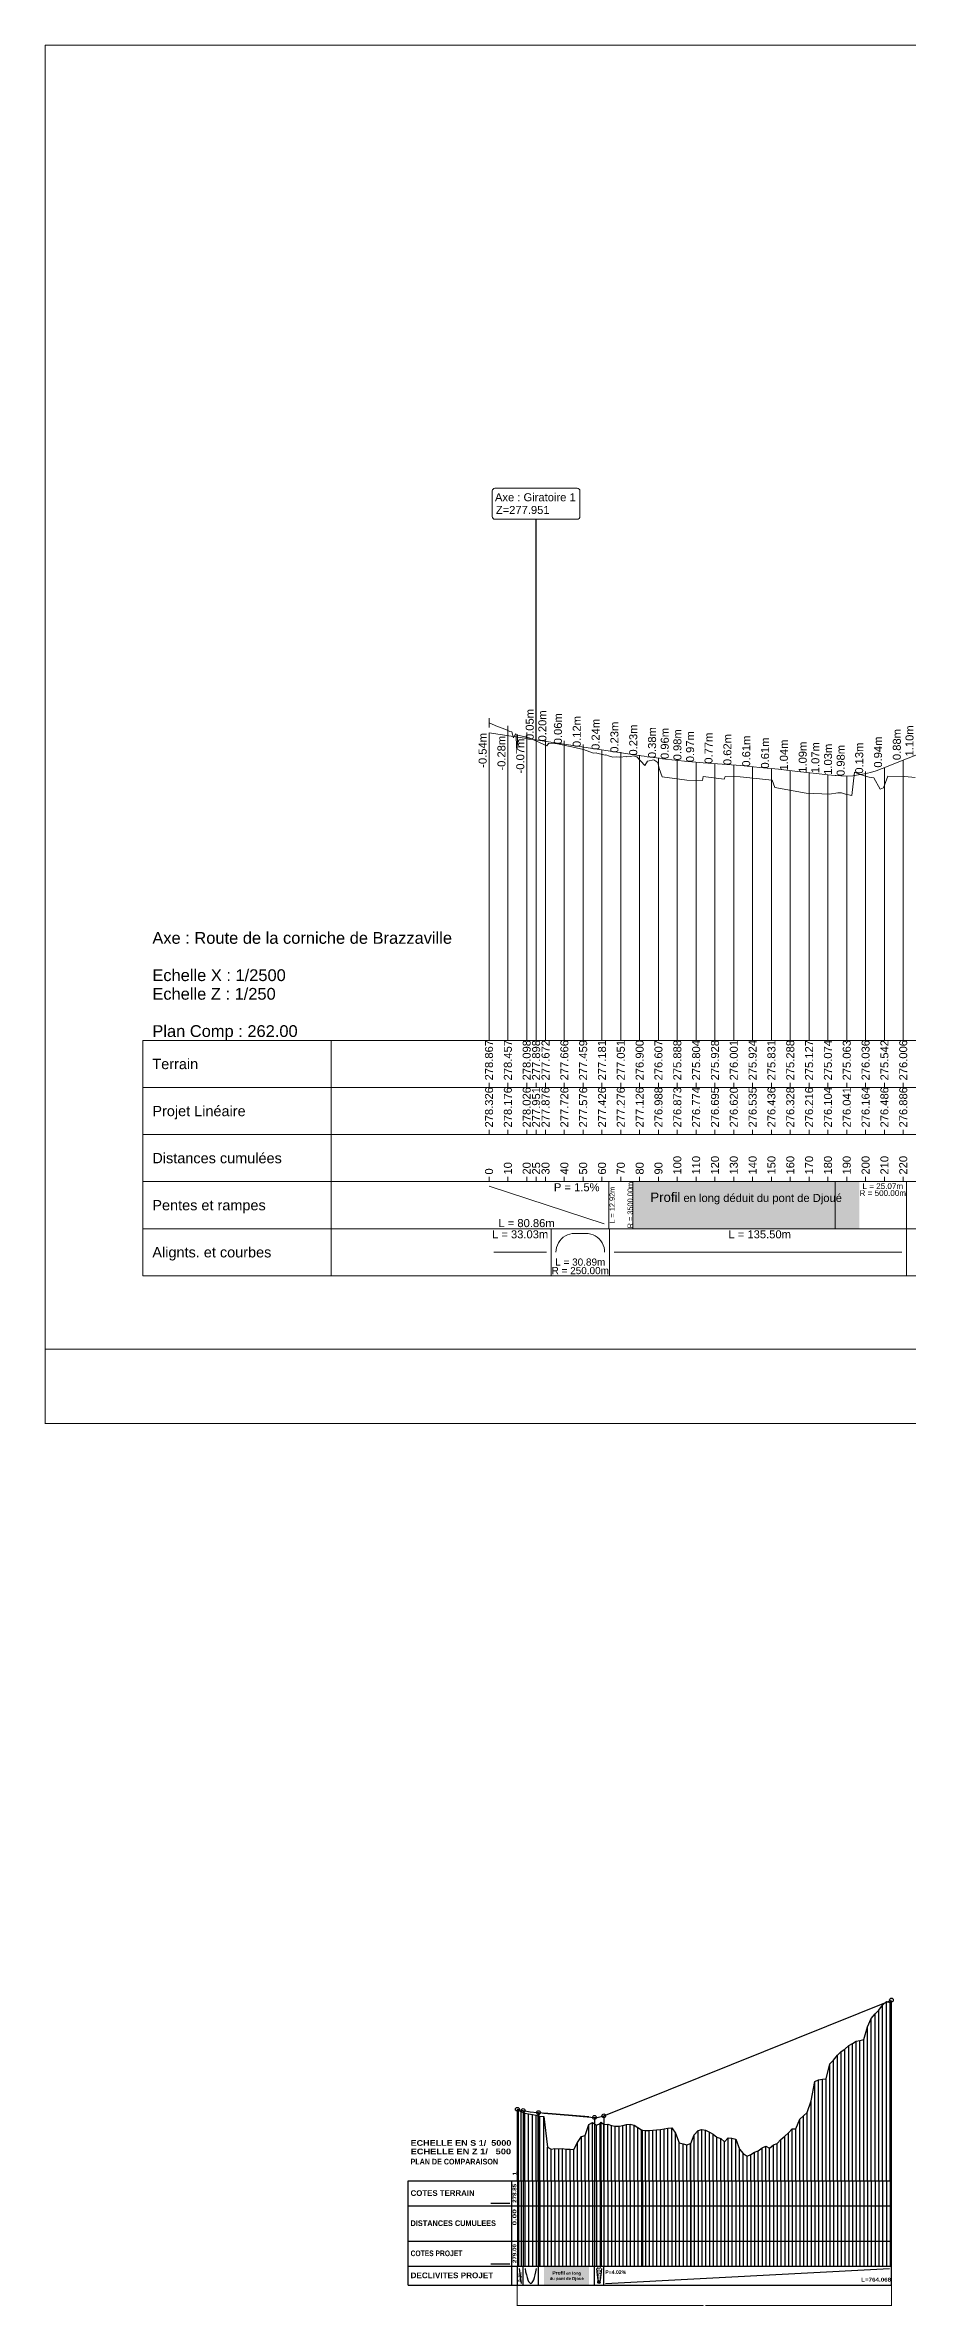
# Model space of a CAD drawing. Extents: x -67 to 3544, y -3197 to 656.
# Drawn here: x 244 to 703, y -3195 to -1994 of the extents above; entities that cross this region are included whole.
import ezdxf
from ezdxf.enums import TextEntityAlignment as Align

# ---------------------------------------------------------------- set-up
doc = ezdxf.new("R2010")
doc.units = 0
doc.header["$PDSIZE"] = -0.00032
doc.layers.get('0').update_dxf_attribs({"lineweight": 0})
for name, color, linetype in [('1-PL-Gris', 254, 'Continuous'), ('PLUME_1', 7, 'Continuous'), ('PLUME_2', 1, 'Continuous')]:
    doc.layers.add(name, color=color, linetype=linetype)
for name, color, linetype, lineweight in [('Route - Route de la corniche de Brazzaville - PL - A3_ligne', 5, 'Continuous', 0), ('Route - Route de la corniche de Brazzaville - PL - Habillage - Intersection d’axes', 7, 'Continuous', 0), ('Route - Route de la corniche de Brazzaville - PL - Projet Linéaire', 7, 'Continuous', 0), ('Route - Route de la corniche de Brazzaville - PL - Terrain', 3, 'Continuous', 0)]:
    doc.layers.add(name, color=color, linetype=linetype, lineweight=lineweight)
doc.styles.add('CoteHor', font='arial.ttf', dxfattribs={"height": 0.0022})
doc.styles.add('CoteHorA', font='arial.ttf', dxfattribs={"height": 0.0022})
doc.styles.add('CoteHorB', font='arial.ttf', dxfattribs={"height": 0.0022})
doc.styles.add('CoteHorC', font='arial.ttf', dxfattribs={"height": 0.0022})
doc.styles.add('CoteHorD', font='arial.ttf', dxfattribs={"height": 0.0022})
doc.styles.add('CoteTitre', font='arial.ttf', dxfattribs={"height": 0.0017})
doc.styles.add('CoteTitreA', font='arial.ttf', dxfattribs={"height": 0.0017})
doc.styles.add('CoteVert', font='arial.ttf', dxfattribs={"height": 0.0017})
doc.styles.add('CoteVertA', font='arial.ttf', dxfattribs={"height": 0.0017})
doc.styles.add('CoteVertB', font='arial.ttf', dxfattribs={"height": 0.0017})
doc.styles.add('Etiquette', font='arial.ttf', dxfattribs={"height": 0.5})
doc.styles.add('ProfilCartouche', font='arial.ttf', dxfattribs={"height": 0.0025})
doc.styles.get("Standard").update_dxf_attribs({"font": 'arialbd.ttf'})
doc.dimstyles.get("Standard").update_dxf_attribs({"dimtxt": 0.18, "dimasz": 0.18, "dimexe": 0.18, "dimexo": 0.0625, "dimgap": 0.09, "dimtad": 0, "dimtih": 1, "dimtoh": 1, "dimdec": 4, "dimzin": 0, "dimdsep": 46, "dimtxsty": 'Standard', "dimcen": 0.09, "dimadec": 0, "dimazin": 0, "dimtfac": 1, "dimtdec": 4, "dimtofl": 0, "dimtmove": 0, "dimatfit": 3, "dimfxl": 1, "dimtolj": 1, "dimtzin": 0, "dimarcsym": 0})

# ---------------------------------------------------------------- blocks, each defined once
blk = doc.blocks.new('*D17')
at = {"transparency": 16777216}
for p, q in [((495.2, -3184), (495.2, -3194.8)), ((693.9, -3184), (693.9, -3194.8)), ((495.4, -3194.6), (594, -3194.6)), ((693.8, -3194.6), (595.2, -3194.6))]:
    blk.add_line(p, q, dxfattribs=at)
for points in [[(495.4, -3194.6), (495.4, -3194.7), (495.2, -3194.6)], [(693.8, -3194.6), (693.8, -3194.7), (693.9, -3194.6)]]:
    blk.add_solid(points, dxfattribs=at)
at = {"layer": 'Defpoints', "color": 0, "transparency": 16777216}
for p in [(495.2, -3184), (693.9, -3184), (693.9, -3194.6)]:
    blk.add_point(p, dxfattribs=at)
at = {"transparency": 16777216, "insert": (594.6, -3194.6), "char_height": 0.18, "attachment_point": 5}
blk.add_mtext('\\A1;198.7000', dxfattribs=at)
blk = doc.blocks.new('*D18')
at = {"transparency": 16777216}
for p, q in [((244.5, -2686.8), (244.5, -2726.5)), ((1519.5, -2686.8), (1519.5, -2726.5)), ((244.6, -2726.3), (881.3, -2726.3)), ((1519.3, -2726.3), (882.6, -2726.3))]:
    blk.add_line(p, q, dxfattribs=at)
for points in [[(244.6, -2726.3), (244.6, -2726.3), (244.5, -2726.3)], [(1519.3, -2726.3), (1519.3, -2726.3), (1519.5, -2726.3)]]:
    blk.add_solid(points, dxfattribs=at)
at = {"layer": 'Defpoints', "color": 0, "transparency": 16777216}
for p in [(244.5, -2686.8), (1519.5, -2686.8), (1519.5, -2726.3)]:
    blk.add_point(p, dxfattribs=at)
at = {"transparency": 16777216, "insert": (882, -2726.3), "char_height": 0.18, "attachment_point": 5}
blk.add_mtext('\\A1;1275.0000', dxfattribs=at)

msp = doc.modelspace()

# ---------------------------------------------------------------- hatches: boundary and pattern name
at = {"layer": '1-PL-Gris'}
for points in [[(556.54794, -2597.80644), (676.81277, -2597.80644), (676.81277, -2622.80644), (556.54794, -2622.80644)], [(509.3565, -3174.30887), (533.23043, -3174.28868), (533.23043, -3183.63104), (509.3565, -3183.65123)]]:
    msp.add_hatch(color=256, dxfattribs=at).paths.add_polyline_path(points)

# ---------------------------------------------------------------- linework, layer by layer
at = {"color": 7, "linetype": 'Continuous'}
for p, q in [((480.19216, -2356.63664), (480.19216, -2351.63664)), ((480.19216, -2522.80644), (480.19216, -2359.54508)), ((490.19216, -2360.733), (490.19216, -2355.733)), ((490.19216, -2522.80644), (490.19216, -2361.04508)), ((500.19216, -2364.32355), (500.19216, -2359.32355)), ((500.19216, -2522.80644), (500.19216, -2362.54508)), ((505.19216, -2366.32909), (505.19216, -2361.32909)), ((505.19216, -2522.80644), (505.19216, -2363.29508)), ((510.19216, -2368.58339), (510.19216, -2363.58339)), ((510.19216, -2522.80644), (510.19216, -2364.04508)), ((520.19216, -2368.64434), (520.19216, -2363.64434)), ((520.19216, -2522.80644), (520.19216, -2365.54508)), ((530.19216, -2370.71666), (530.19216, -2365.71666)), ((530.19216, -2522.80644), (530.19216, -2367.04508)), ((540.19216, -2373.49345), (540.19216, -2368.49345)), ((540.19216, -2522.80644), (540.19216, -2368.54508)), ((550.19216, -2374.796), (550.19216, -2369.796)), ((550.19216, -2522.80644), (550.19216, -2370.04508)), ((560.19216, -2376.31029), (560.19216, -2371.31029)), ((560.19216, -2522.80644), (560.19216, -2371.54508)), ((570.19216, -2522.80644), (570.19216, -2372.92558)), ((570.19216, -2379.23541), (570.19216, -2374.23541)), ((580.19216, -2522.80644), (580.19216, -2374.07681)), ((590.19216, -2522.80644), (590.19216, -2375.06804)), ((600.19216, -2522.80644), (600.19216, -2375.85793)), ((610.19216, -2522.80644), (610.19216, -2376.60502)), ((700.19216, -2522.80644), (700.19216, -2373.94513)), ((580.19216, -2386.42165), (580.19216, -2381.42165)), ((590.19216, -2387.26765), (590.19216, -2382.26765)), ((600.19216, -2386.02698), (600.19216, -2381.02698)), ((610.19216, -2385.29161), (610.19216, -2380.29161)), ((620.19216, -2522.80644), (620.19216, -2377.45156)), ((620.19216, -2386.06674), (620.19216, -2381.06674)), ((630.19216, -2522.80644), (630.19216, -2378.44338)), ((630.19216, -2387.00063), (630.19216, -2382.00063)), ((640.19216, -2522.80644), (640.19216, -2379.52427)), ((640.19216, -2392.42748), (640.19216, -2387.42748)), ((650.19216, -2522.80644), (650.19216, -2380.64719)), ((650.19216, -2394.04003), (650.19216, -2389.04003)), ((660.19216, -2522.80644), (660.19216, -2381.7655)), ((670.19216, -2522.80644), (670.19216, -2382.39344)), ((680.19216, -2384.94673), (680.19216, -2379.94673)), ((680.19216, -2522.80644), (680.19216, -2381.16332)), ((690.19216, -2522.80644), (690.19216, -2377.94513)), ((690.19216, -2389.88774), (690.19216, -2384.88774)), ((700.19216, -2385.24404), (700.19216, -2380.24404)), ((660.19216, -2394.56586), (660.19216, -2389.56586)), ((670.19216, -2394.67179), (670.19216, -2389.67179)), ((296.3855, -2647.80644), (296.3855, -2522.80644)), ((1500.00136, -2522.80644), (296.3855, -2522.80644)), ((396.3855, -2522.80644), (396.3855, -2647.80644)), ((1500.00136, -2547.80644), (296.3855, -2547.80644)), ((1500.00136, -2572.80644), (296.3855, -2572.80644)), ((1500.00136, -2597.80644), (296.3855, -2597.80644)), ((480.19216, -2595.30644), (480.19216, -2597.80644)), ((541.41316, -2620.30644), (480.19216, -2600.30644)), ((490.19216, -2595.30644), (490.19216, -2597.80644)), ((500.19216, -2595.30644), (500.19216, -2597.80644)), ((505.19216, -2595.30644), (505.19216, -2597.80644)), ((510.19216, -2595.30644), (510.19216, -2597.80644)), ((520.19216, -2595.30644), (520.19216, -2597.80644)), ((530.19216, -2595.30644), (530.19216, -2597.80644)), ((540.19216, -2595.30644), (540.19216, -2597.80644)), ((543.91316, -2597.80644), (543.91316, -2622.80644)), ((550.19216, -2595.30644), (550.19216, -2597.80644)), ((556.54794, -2597.80644), (556.54794, -2622.80644)), ((560.19216, -2595.30644), (560.19216, -2597.80644)), ((570.19216, -2595.30644), (570.19216, -2597.80644)), ((580.19216, -2595.30644), (580.19216, -2597.80644)), ((590.19216, -2595.30644), (590.19216, -2597.80644)), ((600.19216, -2595.30644), (600.19216, -2597.80644)), ((610.19216, -2595.30644), (610.19216, -2597.80644)), ((620.19216, -2595.30644), (620.19216, -2597.80644)), ((630.19216, -2595.30644), (630.19216, -2597.80644)), ((640.19216, -2595.30644), (640.19216, -2597.80644)), ((650.19216, -2595.30644), (650.19216, -2597.80644)), ((660.19216, -2595.30644), (660.19216, -2597.80644)), ((663.96196, -2597.80644), (663.96196, -2622.80644)), ((670.19216, -2595.30644), (670.19216, -2597.80644)), ((680.19216, -2595.30644), (680.19216, -2597.80644)), ((690.19216, -2595.30644), (690.19216, -2597.80644)), ((700.19216, -2595.30644), (700.19216, -2597.80644)), ((701.87715, -2597.80644), (701.87715, -2622.80644)), ((1500.00136, -2622.80644), (296.3855, -2622.80644)), ((513.22428, -2622.80644), (513.22428, -2647.80644)), ((517.79075, -2629.21882), (518.65322, -2628.23537)), ((518.65322, -2628.23537), (519.63667, -2627.37291)), ((519.63667, -2627.37291), (520.72428, -2626.64618)), ((520.72428, -2626.64618), (521.89745, -2626.06764)), ((521.89745, -2626.06764), (523.13609, -2625.64718)), ((523.13609, -2625.64718), (524.41902, -2625.39199)), ((524.41902, -2625.39199), (525.72428, -2625.30644)), ((525.72428, -2625.30644), (531.6112, -2625.30644)), ((532.91646, -2625.39199), (531.6112, -2625.30644)), ((534.19939, -2625.64718), (532.91646, -2625.39199)), ((535.43804, -2626.06764), (534.19939, -2625.64718)), ((536.6112, -2626.64618), (535.43804, -2626.06764)), ((537.69882, -2627.37291), (536.6112, -2626.64618)), ((538.68227, -2628.23537), (537.69882, -2627.37291)), ((539.54473, -2629.21882), (538.68227, -2628.23537)), ((544.1112, -2622.80644), (544.1112, -2647.80644)), ((701.87715, -2622.80644), (701.87715, -2647.80644)), ((510.72428, -2635.30644), (482.69216, -2635.30644)), ((515.72428, -2635.30644), (515.80983, -2634.00118)), ((515.80983, -2634.00118), (516.06503, -2632.71825)), ((516.06503, -2632.71825), (516.48549, -2631.4796)), ((516.48549, -2631.4796), (517.06403, -2630.30644)), ((517.06403, -2630.30644), (517.79075, -2629.21882)), ((540.27146, -2630.30644), (539.54473, -2629.21882)), ((540.85, -2631.4796), (540.27146, -2630.30644)), ((541.27046, -2632.71825), (540.85, -2631.4796)), ((541.52565, -2634.00118), (541.27046, -2632.71825)), ((541.6112, -2635.30644), (541.52565, -2634.00118)), ((699.389, -2635.30644), (546.6112, -2635.30644)), ((1500.00136, -2647.80644), (296.3855, -2647.80644))]:
    msp.add_line(p, q, dxfattribs=at)
at = {"linetype": 'Continuous'}
for p, q in [((480.19216, -2545.30644), (480.19216, -2547.80644)), ((490.19216, -2545.30644), (490.19216, -2547.80644)), ((500.19216, -2545.30644), (500.19216, -2547.80644)), ((505.19216, -2545.30644), (505.19216, -2547.80644)), ((510.19216, -2545.30644), (510.19216, -2547.80644)), ((520.19216, -2545.30644), (520.19216, -2547.80644)), ((530.19216, -2545.30644), (530.19216, -2547.80644)), ((540.19216, -2545.30644), (540.19216, -2547.80644)), ((550.19216, -2545.30644), (550.19216, -2547.80644)), ((560.19216, -2545.30644), (560.19216, -2547.80644)), ((570.19216, -2545.30644), (570.19216, -2547.80644)), ((580.19216, -2545.30644), (580.19216, -2547.80644)), ((590.19216, -2545.30644), (590.19216, -2547.80644)), ((600.19216, -2545.30644), (600.19216, -2547.80644)), ((610.19216, -2545.30644), (610.19216, -2547.80644)), ((620.19216, -2545.30644), (620.19216, -2547.80644)), ((630.19216, -2545.30644), (630.19216, -2547.80644)), ((640.19216, -2545.30644), (640.19216, -2547.80644)), ((650.19216, -2545.30644), (650.19216, -2547.80644)), ((660.19216, -2545.30644), (660.19216, -2547.80644)), ((670.19216, -2545.30644), (670.19216, -2547.80644)), ((680.19216, -2545.30644), (680.19216, -2547.80644)), ((690.19216, -2545.30644), (690.19216, -2547.80644)), ((700.19216, -2545.30644), (700.19216, -2547.80644)), ((480.19216, -2570.30644), (480.19216, -2572.80644)), ((490.19216, -2570.30644), (490.19216, -2572.80644)), ((500.19216, -2570.30644), (500.19216, -2572.80644)), ((505.19216, -2570.30644), (505.19216, -2572.80644)), ((510.19216, -2570.30644), (510.19216, -2572.80644)), ((520.19216, -2570.30644), (520.19216, -2572.80644)), ((530.19216, -2570.30644), (530.19216, -2572.80644)), ((540.19216, -2570.30644), (540.19216, -2572.80644)), ((550.19216, -2570.30644), (550.19216, -2572.80644)), ((560.19216, -2570.30644), (560.19216, -2572.80644)), ((570.19216, -2570.30644), (570.19216, -2572.80644)), ((580.19216, -2570.30644), (580.19216, -2572.80644)), ((590.19216, -2570.30644), (590.19216, -2572.80644)), ((600.19216, -2570.30644), (600.19216, -2572.80644)), ((610.19216, -2570.30644), (610.19216, -2572.80644)), ((620.19216, -2570.30644), (620.19216, -2572.80644)), ((630.19216, -2570.30644), (630.19216, -2572.80644)), ((640.19216, -2570.30644), (640.19216, -2572.80644)), ((650.19216, -2570.30644), (650.19216, -2572.80644)), ((660.19216, -2570.30644), (660.19216, -2572.80644)), ((670.19216, -2570.30644), (670.19216, -2572.80644)), ((680.19216, -2570.30644), (680.19216, -2572.80644)), ((690.19216, -2570.30644), (690.19216, -2572.80644)), ((700.19216, -2570.30644), (700.19216, -2572.80644))]:
    msp.add_line(p, q, dxfattribs=at)
msp.add_lwpolyline([(244.46821, -1994.28281), (1519.46821, -1994.28281), (1519.46821, -2686.78281), (244.46821, -2686.78281)], close=True)
at = {"layer": 'PLUME_1'}
for points in [[(495.23043, -3090.75986), (495.93043, -3091.05986), (497.23043, -3091.55986), (499.23043, -3092.45986), (501.23043, -3092.95986), (503.23043, -3093.15986), (505.23043, -3093.55986), (506.33043, -3093.95986), (507.23043, -3094.05986), (509.23043, -3094.35986), (511.23043, -3110.55986), (513.23043, -3111.65986), (515.23043, -3111.25986), (517.23043, -3111.45986), (519.23043, -3111.35986), (521.23043, -3111.55986), (523.23043, -3111.65986), (525.23043, -3111.85986), (527.23043, -3108.05986), (529.23043, -3104.85986), (531.23043, -3104.35986), (533.23043, -3098.45986), (535.23043, -3097.55986), (537.23043, -3098.85986), (539.23043, -3097.95986), (539.83043, -3097.35986), (541.23043, -3098.55986), (543.23043, -3098.35986), (545.23043, -3099.05986), (547.23043, -3099.45986), (549.23043, -3099.45986), (551.23043, -3099.05986), (553.23043, -3098.45986), (555.23043, -3098.35986), (557.23043, -3098.95986), (559.23043, -3100.15986), (561.23043, -3101.45986), (561.63043, -3101.55986), (563.23043, -3101.65986), (565.23043, -3101.65986), (567.23043, -3101.55986), (569.23043, -3101.35986), (571.23043, -3101.15986), (573.23043, -3100.85986), (575.23043, -3100.55986), (577.23043, -3100.25986), (579.23043, -3103.05986), (581.23043, -3108.35986), (583.23043, -3108.75986), (585.23043, -3109.35986), (587.23043, -3108.55986), (587.33043, -3108.55986), (589.23043, -3104.05986), (591.23043, -3101.65986), (593.23043, -3101.25986), (595.23043, -3101.55986), (597.23043, -3102.65986), (599.23043, -3103.75986), (601.23043, -3105.35986), (603.23043, -3106.05986), (605.23043, -3107.75986), (607.23043, -3105.55986), (609.23043, -3105.75986), (611.23043, -3106.25986), (613.23043, -3111.55986), (615.23043, -3113.85986), (617.23043, -3115.35986), (619.23043, -3114.55986), (621.23043, -3113.15986), (623.23043, -3112.45986), (625.23043, -3110.95986), (627.23043, -3110.05986), (629.23043, -3111.05986), (631.23043, -3109.35986), (633.23043, -3108.55986), (635.23043, -3106.45986), (637.23043, -3104.75986), (639.23043, -3102.95986), (641.23043, -3100.85986), (643.23043, -3100.85986), (645.23043, -3095.65986), (647.23043, -3093.85986), (649.23043, -3092.15986), (651.23043, -3085.95986), (653.23043, -3075.75986), (655.23043, -3074.85986), (657.23043, -3074.45986), (659.23043, -3074.35986), (661.23043, -3066.35986), (663.23043, -3064.35986), (665.23043, -3061.65986), (667.23043, -3059.75986), (669.23043, -3058.45986), (671.23043, -3056.55986), (673.23043, -3055.55986), (675.23043, -3054.25986), (677.23043, -3053.85986), (679.23043, -3053.45986), (681.23043, -3046.65986), (683.23043, -3042.25986), (685.23043, -3039.85986), (685.23043, -3039.75986), (687.23043, -3037.75986), (689.23043, -3035.15986), (691.23043, -3033.15986), (693.23043, -3033.75986), (693.93043, -3033.35986)], [(689.23043, -3128.45986), (689.23043, -3035.15986)], [(691.23043, -3128.45986), (691.23043, -3033.15986)], [(693.23043, -3128.45986), (693.23043, -3033.75986)], [(693.93043, -3183.95986), (693.93043, -3033.35986)], [(681.23043, -3128.45986), (681.23043, -3046.65986)], [(683.23043, -3128.45986), (683.23043, -3042.25986)], [(685.23043, -3128.45986), (685.23043, -3039.75986)], [(685.23043, -3128.45986), (685.23043, -3039.85986)], [(687.23043, -3128.45986), (687.23043, -3037.75986)], [(667.23043, -3128.45986), (667.23043, -3059.75986)], [(669.23043, -3128.45986), (669.23043, -3058.45986)], [(671.23043, -3128.45986), (671.23043, -3056.55986)], [(673.23043, -3128.45986), (673.23043, -3055.55986)], [(675.23043, -3128.45986), (675.23043, -3054.25986)], [(677.23043, -3128.45986), (677.23043, -3053.85986)], [(679.23043, -3128.45986), (679.23043, -3053.45986)], [(661.23043, -3128.45986), (661.23043, -3066.35986)], [(663.23043, -3128.45986), (663.23043, -3064.35986)], [(665.23043, -3128.45986), (665.23043, -3061.65986)], [(653.23043, -3128.45986), (653.23043, -3075.75986)], [(655.23043, -3128.45986), (655.23043, -3074.85986)], [(657.23043, -3128.45986), (657.23043, -3074.45986)], [(659.23043, -3128.45986), (659.23043, -3074.35986)], [(495.23043, -3128.45986), (495.23043, -3090.75986)], [(495.93043, -3128.45986), (495.93043, -3091.05986)], [(497.23043, -3128.45986), (497.23043, -3091.55986)], [(499.23043, -3128.45986), (499.23043, -3092.45986)], [(501.23043, -3128.45986), (501.23043, -3092.95986)], [(503.23043, -3128.45986), (503.23043, -3093.15986)], [(505.23043, -3128.45986), (505.23043, -3093.55986)], [(506.33043, -3128.45986), (506.33043, -3093.95986)], [(507.23043, -3128.45986), (507.23043, -3094.05986)], [(509.23043, -3092.45986), (533.23043, -3094.45986), (509.23043, -3092.45986)], [(509.23043, -3128.45986), (509.23043, -3094.35986)], [(539.83043, -3128.45986), (539.83043, -3097.35986)], [(645.23043, -3128.45986), (645.23043, -3095.65986)], [(647.23043, -3128.45986), (647.23043, -3093.85986)], [(649.23043, -3128.45986), (649.23043, -3092.15986)], [(651.23043, -3128.45986), (651.23043, -3085.95986)], [(527.23043, -3128.45986), (527.23043, -3108.05986)], [(529.23043, -3128.45986), (529.23043, -3104.85986)], [(531.23043, -3128.45986), (531.23043, -3104.35986)], [(533.23043, -3128.45986), (533.23043, -3098.45986)], [(535.23043, -3128.45986), (535.23043, -3097.55986)], [(537.23043, -3128.45986), (537.23043, -3098.85986)], [(539.23043, -3128.45986), (539.23043, -3097.95986)], [(541.23043, -3128.45986), (541.23043, -3098.55986)], [(543.23043, -3128.45986), (543.23043, -3098.35986)], [(545.23043, -3128.45986), (545.23043, -3099.05986)], [(547.23043, -3128.45986), (547.23043, -3099.45986)], [(549.23043, -3128.45986), (549.23043, -3099.45986)], [(551.23043, -3128.45986), (551.23043, -3099.05986)], [(553.23043, -3128.45986), (553.23043, -3098.45986)], [(555.23043, -3128.45986), (555.23043, -3098.35986)], [(557.23043, -3128.45986), (557.23043, -3098.95986)], [(559.23043, -3128.45986), (559.23043, -3100.15986)], [(561.23043, -3128.45986), (561.23043, -3101.45986)], [(561.63043, -3128.45986), (561.63043, -3101.55986)], [(563.23043, -3128.45986), (563.23043, -3101.65986)], [(565.23043, -3128.45986), (565.23043, -3101.65986)], [(567.23043, -3128.45986), (567.23043, -3101.55986)], [(569.23043, -3128.45986), (569.23043, -3101.35986)], [(571.23043, -3128.45986), (571.23043, -3101.15986)], [(573.23043, -3128.45986), (573.23043, -3100.85986)], [(575.23043, -3128.45986), (575.23043, -3100.55986)], [(577.23043, -3128.45986), (577.23043, -3100.25986)], [(579.23043, -3128.45986), (579.23043, -3103.05986)], [(581.23043, -3128.45986), (581.23043, -3108.35986)], [(583.23043, -3128.45986), (583.23043, -3108.75986)], [(585.23043, -3128.45986), (585.23043, -3109.35986)], [(587.23043, -3128.45986), (587.23043, -3108.55986)], [(587.33043, -3128.45986), (587.33043, -3108.55986)], [(589.23043, -3128.45986), (589.23043, -3104.05986)], [(591.23043, -3128.45986), (591.23043, -3101.65986)], [(593.23043, -3128.45986), (593.23043, -3101.25986)], [(595.23043, -3128.45986), (595.23043, -3101.55986)], [(597.23043, -3128.45986), (597.23043, -3102.65986)], [(599.23043, -3128.45986), (599.23043, -3103.75986)], [(601.23043, -3128.45986), (601.23043, -3105.35986)], [(603.23043, -3128.45986), (603.23043, -3106.05986)], [(605.23043, -3128.45986), (605.23043, -3107.75986)], [(607.23043, -3128.45986), (607.23043, -3105.55986)], [(609.23043, -3128.45986), (609.23043, -3105.75986)], [(611.23043, -3128.45986), (611.23043, -3106.25986)], [(631.23043, -3128.45986), (631.23043, -3109.35986)], [(633.23043, -3128.45986), (633.23043, -3108.55986)], [(635.23043, -3128.45986), (635.23043, -3106.45986)], [(637.23043, -3128.45986), (637.23043, -3104.75986)], [(639.23043, -3128.45986), (639.23043, -3102.95986)], [(641.23043, -3128.45986), (641.23043, -3100.85986)], [(643.23043, -3128.45986), (643.23043, -3100.85986)], [(511.23043, -3128.45986), (511.23043, -3110.55986)], [(513.23043, -3128.45986), (513.23043, -3111.65986)], [(515.23043, -3128.45986), (515.23043, -3111.25986)], [(517.23043, -3128.45986), (517.23043, -3111.45986)], [(519.23043, -3128.45986), (519.23043, -3111.35986)], [(521.23043, -3128.45986), (521.23043, -3111.55986)], [(523.23043, -3128.45986), (523.23043, -3111.65986)], [(525.23043, -3128.45986), (525.23043, -3111.85986)], [(613.23043, -3128.45986), (613.23043, -3111.55986)], [(615.23043, -3128.45986), (615.23043, -3113.85986)], [(617.23043, -3128.45986), (617.23043, -3115.35986)], [(619.23043, -3128.45986), (619.23043, -3114.55986)], [(621.23043, -3128.45986), (621.23043, -3113.15986)], [(623.23043, -3128.45986), (623.23043, -3112.45986)], [(625.23043, -3128.45986), (625.23043, -3110.95986)], [(627.23043, -3128.45986), (627.23043, -3110.05986)], [(629.23043, -3128.45986), (629.23043, -3111.05986)], [(437.23043, -3183.95986), (437.23043, -3128.45986)], [(437.23043, -3128.45986), (693.93043, -3128.45986)], [(492.23043, -3183.95986), (492.23043, -3128.45986)], [(495.23043, -3128.45986), (495.23043, -3173.95986)], [(495.93043, -3128.45986), (495.93043, -3173.95986)], [(497.23043, -3128.45986), (497.23043, -3173.95986)], [(498.33043, -3128.45986), (498.33043, -3141.85986)], [(499.23043, -3128.45986), (499.23043, -3173.95986)], [(501.23043, -3128.45986), (501.23043, -3173.95986)], [(503.23043, -3128.45986), (503.23043, -3173.95986)], [(505.23043, -3128.45986), (505.23043, -3173.95986)], [(506.33043, -3128.45986), (506.33043, -3173.95986)], [(506.43043, -3128.45986), (506.43043, -3141.85986)], [(507.23043, -3128.45986), (507.23043, -3173.95986)], [(509.23043, -3128.45986), (509.23043, -3173.95986)], [(511.23043, -3128.45986), (511.23043, -3173.95986)], [(513.23043, -3128.45986), (513.23043, -3173.95986)], [(515.23043, -3128.45986), (515.23043, -3173.95986)], [(517.23043, -3128.45986), (517.23043, -3173.95986)], [(519.23043, -3128.45986), (519.23043, -3173.95986)], [(521.23043, -3128.45986), (521.23043, -3173.95986)], [(523.23043, -3128.45986), (523.23043, -3173.95986)], [(525.23043, -3128.45986), (525.23043, -3173.95986)], [(527.23043, -3128.45986), (527.23043, -3173.95986)], [(529.23043, -3128.45986), (529.23043, -3173.95986)], [(531.23043, -3128.45986), (531.23043, -3173.95986)], [(533.23043, -3128.45986), (533.23043, -3173.95986)], [(535.23043, -3128.45986), (535.23043, -3173.95986)], [(536.23043, -3128.45986), (536.23043, -3141.85986)], [(537.23043, -3128.45986), (537.23043, -3173.95986)], [(539.23043, -3128.45986), (539.23043, -3173.95986)], [(539.83043, -3128.45986), (539.83043, -3173.95986)], [(541.13043, -3128.45986), (541.13043, -3141.85986)], [(541.23043, -3128.45986), (541.23043, -3173.95986)], [(543.23043, -3128.45986), (543.23043, -3173.95986)], [(545.23043, -3128.45986), (545.23043, -3173.95986)], [(547.23043, -3128.45986), (547.23043, -3173.95986)], [(549.23043, -3128.45986), (549.23043, -3173.95986)], [(551.23043, -3128.45986), (551.23043, -3173.95986)], [(553.23043, -3128.45986), (553.23043, -3173.95986)], [(555.23043, -3128.45986), (555.23043, -3173.95986)], [(557.23043, -3128.45986), (557.23043, -3173.95986)], [(559.23043, -3128.45986), (559.23043, -3173.95986)], [(561.23043, -3128.45986), (561.23043, -3173.95986)], [(561.63043, -3128.45986), (561.63043, -3173.95986)], [(563.23043, -3128.45986), (563.23043, -3173.95986)], [(565.23043, -3128.45986), (565.23043, -3173.95986)], [(567.23043, -3128.45986), (567.23043, -3173.95986)], [(569.23043, -3128.45986), (569.23043, -3173.95986)], [(571.23043, -3128.45986), (571.23043, -3173.95986)], [(573.23043, -3128.45986), (573.23043, -3173.95986)], [(575.23043, -3128.45986), (575.23043, -3173.95986)], [(577.23043, -3128.45986), (577.23043, -3173.95986)], [(579.23043, -3128.45986), (579.23043, -3173.95986)], [(581.23043, -3128.45986), (581.23043, -3173.95986)], [(583.23043, -3128.45986), (583.23043, -3173.95986)], [(585.23043, -3128.45986), (585.23043, -3173.95986)], [(587.23043, -3128.45986), (587.23043, -3173.95986)], [(587.33043, -3128.45986), (587.33043, -3173.95986)], [(589.23043, -3128.45986), (589.23043, -3173.95986)], [(591.23043, -3128.45986), (591.23043, -3173.95986)], [(593.23043, -3128.45986), (593.23043, -3173.95986)], [(595.23043, -3128.45986), (595.23043, -3173.95986)], [(597.23043, -3128.45986), (597.23043, -3173.95986)], [(599.23043, -3128.45986), (599.23043, -3173.95986)], [(601.23043, -3128.45986), (601.23043, -3173.95986)], [(603.23043, -3128.45986), (603.23043, -3173.95986)], [(605.23043, -3128.45986), (605.23043, -3173.95986)], [(607.23043, -3128.45986), (607.23043, -3173.95986)], [(609.23043, -3128.45986), (609.23043, -3173.95986)], [(611.23043, -3128.45986), (611.23043, -3173.95986)], [(613.23043, -3128.45986), (613.23043, -3173.95986)], [(615.23043, -3128.45986), (615.23043, -3173.95986)], [(617.23043, -3128.45986), (617.23043, -3173.95986)], [(619.23043, -3128.45986), (619.23043, -3173.95986)], [(621.23043, -3128.45986), (621.23043, -3173.95986)], [(623.23043, -3128.45986), (623.23043, -3173.95986)], [(625.23043, -3128.45986), (625.23043, -3173.95986)], [(627.23043, -3128.45986), (627.23043, -3173.95986)], [(629.23043, -3128.45986), (629.23043, -3173.95986)], [(631.23043, -3128.45986), (631.23043, -3173.95986)], [(633.23043, -3128.45986), (633.23043, -3173.95986)], [(635.23043, -3128.45986), (635.23043, -3173.95986)], [(637.23043, -3128.45986), (637.23043, -3173.95986)], [(639.23043, -3128.45986), (639.23043, -3173.95986)], [(641.23043, -3128.45986), (641.23043, -3173.95986)], [(643.23043, -3128.45986), (643.23043, -3173.95986)], [(645.23043, -3128.45986), (645.23043, -3173.95986)], [(647.23043, -3128.45986), (647.23043, -3173.95986)], [(649.23043, -3128.45986), (649.23043, -3173.95986)], [(651.23043, -3128.45986), (651.23043, -3173.95986)], [(653.23043, -3128.45986), (653.23043, -3173.95986)], [(655.23043, -3128.45986), (655.23043, -3173.95986)], [(657.23043, -3128.45986), (657.23043, -3173.95986)], [(659.23043, -3128.45986), (659.23043, -3173.95986)], [(661.23043, -3128.45986), (661.23043, -3173.95986)], [(663.23043, -3128.45986), (663.23043, -3173.95986)], [(665.23043, -3128.45986), (665.23043, -3173.95986)], [(667.23043, -3128.45986), (667.23043, -3173.95986)], [(669.23043, -3128.45986), (669.23043, -3173.95986)], [(671.23043, -3128.45986), (671.23043, -3173.95986)], [(673.23043, -3128.45986), (673.23043, -3173.95986)], [(675.23043, -3128.45986), (675.23043, -3173.95986)], [(677.23043, -3128.45986), (677.23043, -3173.95986)], [(679.23043, -3128.45986), (679.23043, -3173.95986)], [(681.23043, -3128.45986), (681.23043, -3173.95986)], [(683.23043, -3128.45986), (683.23043, -3173.95986)], [(685.23043, -3128.45986), (685.23043, -3173.95986)], [(685.23043, -3128.45986), (685.23043, -3173.95986)], [(687.23043, -3128.45986), (687.23043, -3173.95986)], [(689.23043, -3128.45986), (689.23043, -3173.95986)], [(691.23043, -3128.45986), (691.23043, -3173.95986)], [(693.23043, -3128.45986), (693.23043, -3173.95986)], [(693.93043, -3141.85986), (437.23043, -3141.85986)], [(481.23043, -3140.35986), (491.23043, -3140.35986)], [(498.33043, -3141.85986), (498.33043, -3173.95986)], [(506.43043, -3141.85986), (506.43043, -3173.95986)], [(536.23043, -3141.85986), (536.23043, -3173.95986)], [(541.13043, -3141.85986), (541.13043, -3173.95986)], [(437.23043, -3160.55986), (693.93043, -3160.55986)], [(693.93043, -3173.95986), (437.23043, -3173.95986)], [(495.23043, -3183.95986), (495.23043, -3173.95986)], [(496.23043, -3174.95986), (497.33043, -3182.95986)], [(498.33043, -3183.95986), (498.33043, -3173.95986)], [(499.33043, -3174.95986), (499.63043, -3176.85986), (500.03043, -3178.45986), (500.43043, -3179.85986), (500.83043, -3180.95986), (501.23043, -3181.85986), (501.63043, -3182.45986), (502.03043, -3182.85986), (502.33043, -3182.95986), (502.73043, -3182.85986), (503.13043, -3182.45986), (503.53043, -3181.85986), (503.93043, -3180.95986), (504.33043, -3179.85986), (504.73043, -3178.45986), (505.03043, -3176.85986), (505.43043, -3174.95986)], [(506.43043, -3183.95986), (506.43043, -3173.95986)], [(536.23043, -3183.95986), (536.23043, -3173.95986)], [(537.23043, -3174.95986), (537.43043, -3176.85986), (537.63043, -3178.45986), (537.73043, -3179.85986), (537.93043, -3180.95986), (538.13043, -3181.85986), (538.33043, -3182.45986), (538.53043, -3182.85986), (538.63043, -3182.95986), (538.83043, -3182.85986), (539.03043, -3182.45986), (539.23043, -3181.85986), (539.43043, -3180.95986), (539.53043, -3179.85986), (539.73043, -3178.45986), (539.93043, -3176.85986), (540.13043, -3174.95986)], [(541.13043, -3183.95986), (541.13043, -3173.95986)], [(542.13043, -3182.95986), (692.93043, -3174.95986)], [(437.23043, -3183.95986), (693.93043, -3183.95986)]]:
    msp.add_lwpolyline(points, dxfattribs=at)
at = {"layer": 'PLUME_2'}
for points in [[(541.13043, -3093.95986), (693.93043, -3032.45986)], [(495.23043, -3090.45986), (495.23043, -3128.45986)], [(495.23043, -3090.45986), (498.33043, -3091.05986)], [(498.33043, -3091.05986), (498.33043, -3128.45986)], [(498.33043, -3091.05986), (502.03043, -3091.75986), (505.73043, -3092.15986), (506.43043, -3092.25986)], [(506.43043, -3092.25986), (506.43043, -3128.45986)], [(506.43043, -3092.25986), (536.23043, -3094.75986)], [(536.23043, -3094.75986), (537.63043, -3094.75986), (539.03043, -3094.55986), (540.53043, -3094.15986), (541.13043, -3093.95986)], [(536.23043, -3094.75986), (536.23043, -3128.45986)], [(541.13043, -3093.95986), (541.13043, -3128.45986)], [(481.23043, -3172.45986), (491.23043, -3172.45986)]]:
    msp.add_lwpolyline(points, dxfattribs=at)
for centre in [(693.93043, -3032.45986), (495.23043, -3090.45986), (498.33043, -3091.05986), (506.43043, -3092.25986), (536.23043, -3094.75986), (541.13043, -3093.95986)]:
    msp.add_circle(centre, 1, dxfattribs=at)
at = {"layer": 'Route - Route de la corniche de Brazzaville - PL - A3_ligne', "color": 5, "linetype": 'Continuous', "flags": 128}
msp.add_lwpolyline([(573.96196, -2373.37222), (583.96196, -2374.50314), (593.96196, -2375.40986), (603.96196, -2376.12905), (613.96196, -2376.89303), (623.96196, -2377.78952), (633.96196, -2378.83902), (643.96196, -2379.9389), (653.96196, -2381.07577), (660.10894, -2381.75704), (663.96196, -2382.14856), (664.50504, -2382.20202)], dxfattribs=at)
at = {"layer": 'Route - Route de la corniche de Brazzaville - PL - Habillage - Intersection d’axes'}
for p, q in [((481.88517, -2231.00238), (481.88517, -2244.62641)), ((527.04811, -2229.55134), (483.33621, -2229.55134)), ((528.49915, -2244.62641), (528.49915, -2231.00238)), ((483.33621, -2246.07747), (527.04811, -2246.07745))]:
    msp.add_line(p, q, dxfattribs=at)
for centre, start, end in [((483.33621, -2231.00238), 90, 180), ((527.04811, -2231.00238), 0, 90), ((483.33621, -2244.62641), 180, 270), ((527.04811, -2244.62641), 270, 0)]:
    msp.add_arc(centre, 1.45104, start, end, dxfattribs=at)
at = {"layer": 'Route - Route de la corniche de Brazzaville - PL - Projet Linéaire', "color": 251, "linetype": 'Continuous'}
for p, q in [((689.02634, -2378.41146), (1453.31039, -2072.69784)), ((561.04757, -2371.67339), (480.19216, -2359.54508)), ((573.96196, -2373.37222), (583.96196, -2374.50314)), ((583.96196, -2374.50314), (593.96196, -2375.40986)), ((593.96196, -2375.40986), (603.96196, -2376.12905)), ((603.96196, -2376.12905), (613.96196, -2376.89303)), ((613.96196, -2376.89303), (623.96196, -2377.78952)), ((623.96196, -2377.78952), (633.96196, -2378.83902)), ((633.96196, -2378.83902), (643.96196, -2379.9389)), ((643.96196, -2379.9389), (653.96196, -2381.07577)), ((653.96196, -2381.07577), (660.10894, -2381.75704)), ((660.10894, -2381.75704), (663.96196, -2382.14856))]:
    msp.add_line(p, q, dxfattribs=at)
at = {"layer": 'Route - Route de la corniche de Brazzaville - PL - Projet Linéaire', "color": 1, "linetype": 'Continuous'}
for p, q in [((689.02634, -2378.41146), (1453.31039, -2072.69784)), ((561.04757, -2371.67339), (480.19216, -2359.54508)), ((573.96196, -2373.37222), (583.96196, -2374.50314)), ((583.96196, -2374.50314), (593.96196, -2375.40986)), ((593.96196, -2375.40986), (603.96196, -2376.12905)), ((603.96196, -2376.12905), (613.96196, -2376.89303)), ((613.96196, -2376.89303), (623.96196, -2377.78952)), ((623.96196, -2377.78952), (633.96196, -2378.83902)), ((633.96196, -2378.83902), (643.96196, -2379.9389)), ((643.96196, -2379.9389), (653.96196, -2381.07577)), ((653.96196, -2381.07577), (660.10894, -2381.75704)), ((660.10894, -2381.75704), (663.96196, -2382.14856))]:
    msp.add_line(p, q, dxfattribs=at)
at = {"layer": 'Route - Route de la corniche de Brazzaville - PL - Projet Linéaire', "color": 251, "linetype": 'Continuous'}
for centre, major_axis, ratio, start_param, end_param in [((613.54166, 32624.38977), (0, -35000), 0.0999999996, 6.2681864319, 6.2718765804), ((669.04232, 2617.59333), (0, -5000), 0.0999999961, 6.2730244169, 6.3231639925)]:
    msp.add_ellipse(centre, major_axis=major_axis, ratio=ratio, start_param=start_param, end_param=end_param, dxfattribs=at)
at = {"layer": 'Route - Route de la corniche de Brazzaville - PL - Projet Linéaire', "color": 1, "linetype": 'Continuous'}
for centre, major_axis, ratio, start_param, end_param in [((613.54166, 32624.38977), (0, -35000), 0.0999999996, 6.2681864319, 6.2718765804), ((669.04232, 2617.59333), (0, -5000), 0.0999999961, 6.2730244169, 6.3231639925)]:
    msp.add_ellipse(centre, major_axis=major_axis, ratio=ratio, start_param=start_param, end_param=end_param, dxfattribs=at)
at = {"layer": 'Route - Route de la corniche de Brazzaville - PL - Terrain', "color": 114, "linetype": 'Continuous', "flags": 128}
msp.add_lwpolyline([(480.19216, -2354.13664), (484.73494, -2356.0677), (489.18926, -2357.75689), (491.16486, -2358.69478), (492.28624, -2358.87348), (493.10547, -2362.12578), (494.19207, -2359.92745), (494.57251, -2360.12035), (494.70866, -2367.43421), (495.2186, -2367.93359), (495.24793, -2363.55124), (495.32892, -2360.42208), (495.56731, -2360.65509), (501.44712, -2362.14061), (510.94223, -2366.42156), (511.75612, -2365.20959), (513.22428, -2364.97588), (516.59307, -2365.38669), (525.6849, -2367.25211), (525.79314, -2367.17008), (526.42029, -2367.49022), (530.34446, -2368.24253), (535.63181, -2370.21841), (537.04311, -2370.06454), (537.42312, -2370.33052), (541.8021, -2371.35977), (542.21941, -2371.14117), (544.1112, -2371.82295), (545.86456, -2372.46245), (547.7964, -2372.22339), (549.64613, -2372.40644), (553.03899, -2371.97037), (553.11283, -2372.16153), (555.38036, -2372.11752), (557.00072, -2371.6029), (558.71303, -2372.16171), (562.92527, -2376.8565), (564.29891, -2374.44101), (567.71612, -2373.88444), (569.87917, -2375.18732), (570.52874, -2378.40017), (572.15656, -2382.74246), (585.2517, -2384.66411), (593.52162, -2384.83347), (593.95875, -2382.71248), (605.02119, -2384.15798), (605.63253, -2382.65268), (613.51886, -2382.89297), (630.49378, -2384.52727), (632.03746, -2388.43942), (648.55825, -2391.45411), (661.05486, -2392.11123), (665.5388, -2391.35043), (667.46561, -2391.3872), (669.61359, -2392.00758), (672.91405, -2392.79673), (674.31345, -2380.30991), (675.89776, -2381.02273), (680.19216, -2382.44673), (682.18193, -2382.94306), (684.56949, -2383.28019), (687.89598, -2389.31372), (689.71136, -2388.64674), (692.02695, -2382.43215), (701.03443, -2382.67822), (706.48049, -2383.14256)], dxfattribs=at)

# ---------------------------------------------------------------- texts
at = {"color": 7, "style": 'CoteVertB'}
for s, p in [('0.05m', (505.19216, -2363.29508)), ('0.20m', (511.92133, -2364.04508)), ('0.06m', (520.19216, -2365.54508)), ('0.12m', (530.19216, -2367.04508)), ('0.24m', (540.19216, -2368.54508)), ('0.23m', (550.19216, -2370.04508)), ('0.23m', (560.19216, -2371.54508)), ('0.38m', (570.19216, -2372.92558)), ('0.96m', (576.92133, -2373.37222)), ('0.98m', (583.6505, -2374.07681)), ('0.97m', (590.37966, -2375.06804)), ('0.77m', (600.19216, -2375.85793)), ('0.62m', (610.19216, -2376.60502)), ('0.61m', (620.19216, -2377.45156)), ('0.61m', (630.19216, -2378.44338)), ('1.04m', (640.19216, -2379.52427)), ('1.09m', (650.19216, -2380.64719)), ('1.07m', (656.92133, -2380.9132)), ('0.13m', (680.19216, -2381.16332)), ('0.94m', (690.19216, -2377.94513)), ('0.88m', (700.19216, -2373.94513)), ('1.10m', (706.92133, -2372.00523)), ('1.03m', (663.6505, -2381.7655)), ('0.98m', (670.37966, -2382.39344))]:
    msp.add_text(s, height=4.25, rotation=90, dxfattribs=at).set_placement(p, align=Align.BOTTOM_LEFT)
for s, p in [('-0.54m', (480.19216, -2359.54508)), ('-0.28m', (490.19216, -2361.04508)), ('-0.07m', (500.19216, -2362.54508))]:
    msp.add_text(s, height=4.25, rotation=90, dxfattribs=at).set_placement(p, align=Align.BOTTOM_RIGHT)
for s, height, style, p in [('Axe : Route de la corniche de Brazzaville', 6.25, 'ProfilCartouche', (301.3855, -2468.37936)), ('Echelle X : 1/2500', 6.25, 'ProfilCartouche', (301.3855, -2488.17103)), ('Echelle Z : 1/250', 6.25, 'ProfilCartouche', (301.3855, -2498.06686)), ('Plan Comp : 262.00', 6.25, 'ProfilCartouche', (301.3855, -2517.85852)), ('Projet Linéaire', 5.5, 'CoteHorA', (301.3855, -2560.30644))]:
    msp.add_text(s, height=height, dxfattribs=dict(style=style)).set_placement(p, align=Align.MIDDLE_LEFT)
at = {"color": 114, "style": 'CoteHor'}
msp.add_text('Terrain', height=5.5, dxfattribs=at).set_placement((301.3855, -2535.30644), align=Align.MIDDLE_LEFT)
at = {"color": 114, "style": 'CoteVert'}
for s, p in [('278.867', (480.19216, -2544.05644)), ('278.457', (490.19216, -2544.05644)), ('278.098', (500.19216, -2544.05644)), ('277.898', (505.19216, -2544.05644)), ('277.672', (510.19216, -2544.05644)), ('277.666', (520.19216, -2544.05644)), ('277.459', (530.19216, -2544.05644)), ('277.181', (540.19216, -2544.05644)), ('277.051', (550.19216, -2544.05644)), ('276.900', (560.19216, -2544.05644)), ('276.607', (570.19216, -2544.05644)), ('275.888', (580.19216, -2544.05644)), ('275.804', (590.19216, -2544.05644)), ('275.928', (600.19216, -2544.05644)), ('276.001', (610.19216, -2544.05644)), ('275.924', (620.19216, -2544.05644)), ('275.831', (630.19216, -2544.05644)), ('275.288', (640.19216, -2544.05644)), ('275.127', (650.19216, -2544.05644)), ('275.074', (660.19216, -2544.05644)), ('275.063', (670.19216, -2544.05644)), ('276.036', (680.19216, -2544.05644)), ('275.542', (690.19216, -2544.05644)), ('276.006', (700.19216, -2544.05644))]:
    msp.add_text(s, height=4.25, rotation=90, dxfattribs=at).set_placement(p, align=Align.MIDDLE_LEFT)
at = {"style": 'CoteVertA'}
for s, p in [('278.326', (480.19216, -2569.05644)), ('278.176', (490.19216, -2569.05644)), ('278.026', (500.19216, -2569.05644)), ('277.951', (505.19216, -2569.05644)), ('277.876', (510.19216, -2569.05644)), ('277.726', (520.19216, -2569.05644)), ('277.576', (530.19216, -2569.05644)), ('277.426', (540.19216, -2569.05644)), ('277.276', (550.19216, -2569.05644)), ('277.126', (560.19216, -2569.05644)), ('276.988', (570.19216, -2569.05644)), ('276.873', (580.19216, -2569.05644)), ('276.774', (590.19216, -2569.05644)), ('276.695', (600.19216, -2569.05644)), ('276.620', (610.19216, -2569.05644)), ('276.535', (620.19216, -2569.05644)), ('276.436', (630.19216, -2569.05644)), ('276.328', (640.19216, -2569.05644)), ('276.216', (650.19216, -2569.05644)), ('276.104', (660.19216, -2569.05644)), ('276.041', (670.19216, -2569.05644)), ('276.164', (680.19216, -2569.05644)), ('276.486', (690.19216, -2569.05644)), ('276.886', (700.19216, -2569.05644))]:
    msp.add_text(s, height=4.25, rotation=90, dxfattribs=at).set_placement(p, align=Align.MIDDLE_LEFT)
at = {"color": 7}
for s, style, p in [('Distances cumulées', 'CoteHorB', (301.3855, -2585.30644)), ('Pentes et rampes', 'CoteHorC', (301.3855, -2610.30644)), ('Alignts. et courbes', 'CoteHorD', (301.3855, -2635.30644))]:
    msp.add_text(s, height=5.5, dxfattribs=dict(at, style=style)).set_placement(p, align=Align.MIDDLE_LEFT)
at = {"color": 7, "style": 'CoteVertA'}
for s, p in [('0', (480.19216, -2594.05644)), ('10', (490.19216, -2594.05644)), ('20', (500.19216, -2594.05644)), ('25', (505.19216, -2594.05644)), ('30', (510.19216, -2594.05644)), ('40', (520.19216, -2594.05644)), ('50', (530.19216, -2594.05644)), ('60', (540.19216, -2594.05644)), ('70', (550.19216, -2594.05644)), ('80', (560.19216, -2594.05644)), ('90', (570.19216, -2594.05644)), ('100', (580.19216, -2594.05644)), ('110', (590.19216, -2594.05644)), ('120', (600.19216, -2594.05644)), ('130', (610.19216, -2594.05644)), ('140', (620.19216, -2594.05644)), ('150', (630.19216, -2594.05644)), ('160', (640.19216, -2594.05644)), ('170', (650.19216, -2594.05644)), ('180', (660.19216, -2594.05644)), ('190', (670.19216, -2594.05644)), ('200', (680.19216, -2594.05644)), ('210', (690.19216, -2594.05644)), ('220', (700.19216, -2594.05644))]:
    msp.add_text(s, height=4.25, rotation=90, dxfattribs=at).set_placement(p, align=Align.MIDDLE_LEFT)
at = {"color": 7, "style": 'CoteTitre'}
msp.add_text('P = 1.5%', height=4.25, dxfattribs=at).set_placement((538.91316, -2598.65644), align=Align.TOP_RIGHT)
msp.add_text('L = 12.92m', height=2.796115, rotation=90, dxfattribs=at).set_placement((544.19277, -2610.30644), align=Align.TOP_CENTER)
msp.add_text('R = 3500.00m', height=2.796115, rotation=90, dxfattribs=at).set_placement((556.54794, -2610.30644), align=Align.CENTER)
at = {"color": 7}
for s, height, style, p in [('R = 500.00m', 3.07172, 'CoteTitre', (689.34496, -2602.3425)), ('L = 25.07m', 3.07172, 'CoteTitre', (689.34496, -2598.65644)), ('L = 33.03m', 4.25, 'CoteTitreA', (496.70822, -2623.65644)), ('L = 135.50m', 4.25, 'CoteTitreA', (623.96678, -2623.65644))]:
    msp.add_text(s, height=height, dxfattribs=dict(at, style=style)).set_placement(p, align=Align.TOP_CENTER)
at = {"color": 7, "style": 'CoteTitre'}
msp.add_text('L = 80.86m', height=4.25, dxfattribs=at).set_placement((485.19216, -2621.95644))
at = {"color": 7, "style": 'CoteTitreA'}
for s, p in [('L = 30.89m', (528.66774, -2642.41409)), ('R = 250.00m', (528.66774, -2646.95644))]:
    msp.add_text(s, height=3.78529, dxfattribs=at).set_placement(p, align=Align.CENTER)
at = {"layer": 'PLUME_1'}
for s, height, width, p, p2 in [('ECHELLE EN S 1/  5000   ', 3, 1.142906, (438.53043, -3109.85986), (496.03043, -3109.85986)), ('PLAN DE COMPARAISON ', 3, 0.902651, (438.53043, -3119.75986), (486.03043, -3119.75986)), ('ECHELLE EN Z 1/   500   ', 3, 1.175662, (438.53043, -3114.35986), (496.03043, -3114.35986)), ('COTES TERRAIN   ', 3, 0.994141, (438.53043, -3136.45986), (476.03043, -3136.45986)), ('DISTANCES CUMULEES  ', 3, 0.927243, (438.53043, -3152.45986), (486.03043, -3152.45986)), ('COTES PROJET', 3, 0.84956, (438.53043, -3168.45986), (466.03043, -3168.45986)), ('DECLIVITES PROJET   ', 3, 1.030165, (438.53043, -3180.15986), (486.03043, -3180.15986)), ('P=4.02% ', 2, 0.975912, (541.93043, -3177.95986), (553.83043, -3177.95986)), ('L=764.068   ', 2, 1.186043, (677.83043, -3181.95986), (696.53043, -3181.95986))]:
    msp.add_text(s, height=height, dxfattribs=dict(at, width=width)).set_placement(p, p2, align=Align.FIT)
for s, width, p, p2 in [(' 278.85 ', 1.178425, (494.73043, -3141.05986), (494.73039, -3129.15986)), ('  1 ', 1.313528, (494.73043, -3127.65986), (494.73041, -3122.55986)), ('      0.00  ', 1.605423, (494.73043, -3159.65986), (494.73036, -3140.95986)), (' 279.00 ', 1.178425, (494.73043, -3173.05986), (494.73039, -3161.15986)), ('P=2%', 0.676983, (497.73043, -3182.15986), (497.73041, -3177.05986)), ('R=500   ', 1.118438, (539.63043, -3183.05986), (539.63039, -3171.15986))]:
    msp.add_text(s, height=2, rotation=90.00020819, dxfattribs=dict(at, width=width)).set_placement(p, p2, align=Align.FIT)
at = {"layer": 'Route - Route de la corniche de Brazzaville - PL - Habillage - Intersection d’axes', "style": 'Etiquette'}
for s, p in [('Axe : Giratoire 1', (483.34552, -2232.22823)), ('Z=277.951', (483.80202, -2238.96872))]:
    msp.add_text(s, height=4.25, dxfattribs=at).set_placement(p, align=Align.TOP_LEFT)
at = {"layer": 'Route - Route de la corniche de Brazzaville - PL - Habillage - Intersection d’axes', "attachment_point": 1, "style": 'Etiquette'}
for s, insert, char_height, width in [('\\pxqc;Profil{\\H0.85x; en long déduit du pont de Djoué}', (556.54794, -2603.59199), 5, 120.4525189), ('\\pxqc;{\\fArial|b1|i0|c0|p34;Profil\\H0.85x; en long \\Pdu pont de Djoué}', (503.42049, -3176.4709), 1.8684716, 36.0793016)]:
    msp.add_mtext(s, dxfattribs=dict(at, insert=insert, char_height=char_height, width=width))

# ---------------------------------------------------------------- dimensions: what is measured, and where the dimension line sits
for base, p1, p2, picture, middle in [((1519.46821, -2726.29173), (244.46821, -2686.78281), (1519.46821, -2686.78281), '*D18', (881.96821, -2726.29173)), ((693.93043, -3194.64353), (495.23043, -3183.95986), (693.93043, -3183.95986), '*D17', (594.58043, -3194.64353))]:
    dim = msp.add_linear_dim(base=base, p1=p1, p2=p2, dimstyle='Standard', override={"dimclrd": 256, "dimclre": 256, "dimclrt": 256, "dimlwd": 65535, "dimlwe": 65535})
    dim.commit()
    dim.dimension.update_dxf_attribs({"geometry": picture, "text_midpoint": middle})

# ---------------------------------------------------------------- leaders
at = {"layer": 'Route - Route de la corniche de Brazzaville - PL - Habillage - Intersection d’axes', "linetype": 'Continuous'}
msp.add_leader([(505.19216, -2363.29642), (505.19213, -2246.07746)], dimstyle='Standard', override={"dimasz": 0, "dimldrblk": 'None'}, dxfattribs=at)

doc.saveas('drawing.dxf')
